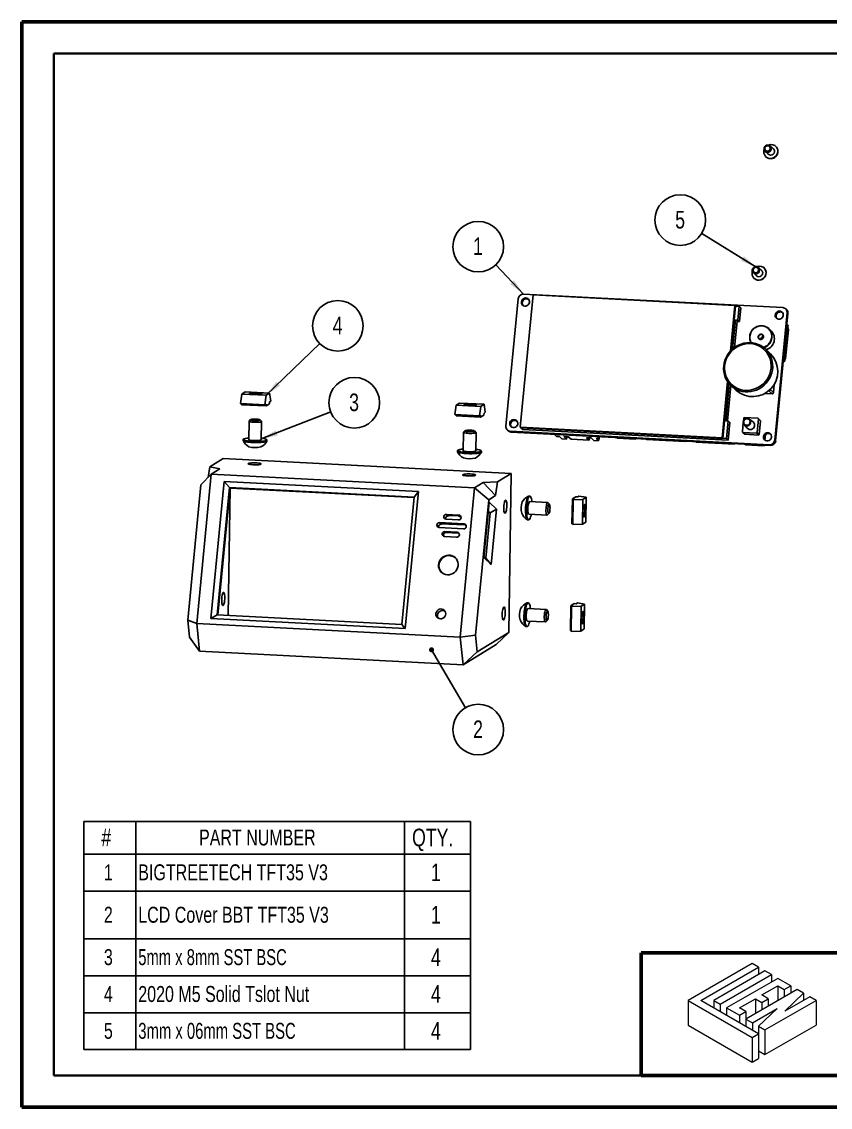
# Model space of a CAD drawing. Header units: millimetres. Extents: x 0 to 279, y 0 to 216.
# Drawn here: x 0 to 160.7, y 0 to 215.9 of the extents above; entities that cross this region are included whole.
import ezdxf

# ---------------------------------------------------------------- set-up
doc = ezdxf.new("R2010")
doc.units = ezdxf.units.MM
doc.layers.add('PAGE_BORDER', color=7, linetype='Continuous')
doc.layers.add('TITLE_BLOCK_BORDER', color=7, linetype='Continuous')
doc.styles.add('SLDTEXTSTYLE0', font='TXT', dxfattribs={"width": 0.75})
doc.styles.add('SLDTEXTSTYLE2', font='TXT', dxfattribs={"width": 0.691176})
doc.styles.add('SLDTEXTSTYLE3', font='TXT', dxfattribs={"width": 0.694444})
doc.dimstyles.new('SLDDIMSTYLE0', dxfattribs={"dimtxt": 0.18, "dimasz": 1.016, "dimexe": 0, "dimexo": 0.0625, "dimgap": 0, "dimtad": 0, "dimtih": 1, "dimtoh": 1, "dimdec": 0, "dimrnd": 1e-09, "dimzin": 0, "dimdsep": 46, "dimtxsty": 'Standard', "dimblk1": 'DOT', "dimblk2": 'DOT', "dimsah": 1, "dimcen": 0.09, "dimadec": 0, "dimazin": 0, "dimtfac": 1.016, "dimtdec": 0, "dimtofl": 0, "dimtmove": 0, "dimatfit": 3, "dimldrblk": 'DOT', "dimfxl": 1, "dimfrac": 2, "dimtolj": 1, "dimtzin": 0, "dimarcsym": 0})
doc.dimstyles.new('SLDDIMSTYLE1', dxfattribs={"dimtxt": 0.18, "dimasz": 3.302, "dimexe": 0, "dimexo": 0.0625, "dimgap": 0, "dimtad": 0, "dimtih": 1, "dimtoh": 1, "dimdec": 0, "dimrnd": 1e-09, "dimzin": 0, "dimdsep": 46, "dimtxsty": 'Standard', "dimsah": 1, "dimcen": 0.09, "dimadec": 0, "dimazin": 0, "dimtfac": 3.302, "dimtdec": 0, "dimtofl": 0, "dimtmove": 0, "dimatfit": 3, "dimfxl": 1, "dimfrac": 2, "dimtolj": 1, "dimtzin": 0, "dimarcsym": 0})

# ---------------------------------------------------------------- blocks, each defined once
blk = doc.blocks.new('Lien3D Logo')
at = {"color": 7, "linetype": 'Continuous', "lineweight": 18}
for p, q in [((10.61, 16.33), (0, 10.21)), ((11.67, 15.71), (10.61, 16.33)), ((2.13, 10.21), (11.67, 15.71)), ((12.73, 15.1), (4.26, 10.21)), ((5.32, 9.59), (13.8, 14.49)), ((11.67, 15.71), (11.67, 14.49)), ((13.8, 14.49), (12.73, 15.1)), ((13.8, 14.49), (13.8, 13.26)), ((14.86, 13.87), (6.38, 8.98)), ((12.22, 11.12), (14.86, 12.64)), ((16.99, 12.64), (14.86, 13.87)), ((14.86, 12.64), (15.93, 12.03)), ((14.86, 12.64), (14.86, 10.19)), ((15.93, 12.03), (16.99, 12.64)), ((16.99, 12.64), (16.99, 11.42)), ((18.05, 12.03), (9.57, 7.13)), ((13.28, 10.5), (12.22, 11.12)), ((15.93, 12.03), (15.93, 10.8)), ((16.04, 8.45), (19.12, 11.42)), ((20.15, 10.82), (16.04, 8.45)), ((19.12, 11.42), (18.05, 12.03)), ((19.12, 11.42), (19.12, 10.22)), ((21.21, 10.21), (20.15, 10.82)), ((0, 10.21), (0, 6.12)), ((0, 10.21), (10.61, 4.08)), ((11.67, 4.7), (2.13, 10.21)), ((4.26, 10.21), (4.26, 8.98)), ((4.26, 10.21), (5.32, 9.59)), ((5.32, 9.59), (5.32, 8.36)), ((8.51, 8.98), (11.15, 10.5)), ((11.15, 10.5), (12.22, 9.89)), ((11.15, 10.5), (11.15, 8.05)), ((12.22, 9.89), (13.28, 10.5)), ((12.22, 9.89), (12.22, 8.66)), ((12.73, 5.31), (21.21, 10.21)), ((13.28, 10.5), (13.28, 9.28)), ((21.21, 10.21), (21.21, 6.12)), ((6.38, 8.98), (8.51, 7.75)), ((6.38, 8.98), (6.38, 7.75)), ((9.57, 8.36), (8.51, 8.98)), ((8.51, 7.75), (9.57, 8.36)), ((8.51, 7.75), (8.51, 6.52)), ((9.57, 8.36), (9.57, 7.13)), ((10.64, 6.52), (14.75, 8.89)), ((14.75, 8.89), (11.67, 5.93)), ((0, 6.12), (10.61, 0)), ((9.57, 7.13), (10.64, 6.52)), ((9.57, 7.13), (9.57, 5.91)), ((10.64, 6.52), (10.64, 5.29)), ((11.67, 5.93), (12.73, 5.31)), ((11.67, 5.93), (11.67, 4.7)), ((12.73, 1.23), (21.21, 6.12)), ((10.61, 4.08), (11.67, 4.7)), ((10.61, 4.08), (10.61, 0)), ((11.67, 4.7), (11.67, 0.61)), ((12.73, 5.31), (12.73, 1.23)), ((11.67, 1.84), (12.73, 1.23)), ((10.61, 0), (11.67, 0.61))]:
    blk.add_line(p, q, dxfattribs=at)
blk = doc.blocks.new('SW_TABLEANNOTATION_16')
at = {"layer": 'TITLE_BLOCK_BORDER', "color": 0}
for p, q in [((0, 0), (0, -45.38)), ((76.83, 0), (0, 0)), ((10.31, 0), (10.31, -6.53)), ((63.73, 0), (63.73, -6.53)), ((76.83, -45.38), (76.83, 0)), ((0, -6.53), (76.83, -6.53)), ((10.31, -6.53), (10.31, -45.38)), ((63.73, -6.53), (63.73, -45.38)), ((0, -13.85), (76.83, -13.85)), ((0, -23.39), (76.83, -23.39)), ((0, -30.72), (76.83, -30.72)), ((0, -38.05), (76.83, -38.05)), ((0, -45.38), (76.83, -45.38))]:
    blk.add_line(p, q, dxfattribs=at)
at = {"layer": 'TITLE_BLOCK_BORDER', "color": 0, "attachment_point": 1}
for s, insert, char_height, style in [('#', (3.48, -1.45), 3.5, 'SLDTEXTSTYLE0'), ('PART NUMBER', (22.89, -1.62), 3.175, 'SLDTEXTSTYLE0'), ('QTY.', (65.23, -1.45), 3.5, 'SLDTEXTSTYLE0'), ('1', (3.98, -8.54), 3.17, 'SLDTEXTSTYLE0'), ('BIGTREETECH TFT35 V3', (10.81, -8.54), 3.175, 'SLDTEXTSTYLE0'), ('1', (68.99, -8.38), 3.5, 'SLDTEXTSTYLE0'), ('2', (3.98, -16.98), 3.17, 'SLDTEXTSTYLE0'), ('LCD Cover BBT TFT35 V3', (10.81, -16.98), 3.175, 'SLDTEXTSTYLE0'), ('1', (68.99, -16.81), 3.5, 'SLDTEXTSTYLE0'), ('3', (3.98, -25.41), 3.17, 'SLDTEXTSTYLE0'), ('5mm x 8mm SST BSC', (10.81, -25.41), 3.175, 'SLDTEXTSTYLE2'), ('4', (68.99, -25.25), 3.5, 'SLDTEXTSTYLE0'), ('4', (3.98, -32.74), 3.17, 'SLDTEXTSTYLE0'), ('2020 M5 Solid Tslot Nut', (10.81, -32.74), 3.175, 'SLDTEXTSTYLE0'), ('4', (68.99, -32.57), 3.5, 'SLDTEXTSTYLE0'), ('5', (3.98, -40.07), 3.17, 'SLDTEXTSTYLE0'), ('3mm x 06mm SST BSC', (10.81, -40.07), 3.175, 'SLDTEXTSTYLE3'), ('4', (68.99, -39.9), 3.5, 'SLDTEXTSTYLE0')]:
    blk.add_mtext(s, dxfattribs=dict(at, insert=insert, char_height=char_height, style=style))
blk = doc.blocks.new('SW_NOTE_121')
at = {"layer": 'TITLE_BLOCK_BORDER', "color": 0}
blk.add_circle((2.54, -4.34), 5.03, dxfattribs=at)
at = {"layer": 'TITLE_BLOCK_BORDER', "color": 0, "insert": (2.5, -2.52), "char_height": 3.5, "attachment_point": 2, "style": 'SLDTEXTSTYLE0'}
blk.add_mtext('2', dxfattribs=at)
blk = doc.blocks.new('_DOT')
at = {"color": 0, "linetype": 'ByBlock', "lineweight": -2}
blk.add_line((-0.5, 0), (-1, 0), dxfattribs=at)
at = {"color": 0, "linetype": 'ByBlock', "const_width": 0.5}
blk.add_lwpolyline([(-0.25, 0, 1), (0.25, 0, 1)], format="xyb", close=True, dxfattribs=at)
blk = doc.blocks.new('SW_NOTE_122')
at = {"layer": 'TITLE_BLOCK_BORDER', "color": 0}
blk.add_circle((4.69, 1.82), 5.03, dxfattribs=at)
at = {"layer": 'TITLE_BLOCK_BORDER', "color": 0, "insert": (4.65, 3.65), "char_height": 3.5, "attachment_point": 2, "style": 'SLDTEXTSTYLE0'}
blk.add_mtext('3', dxfattribs=at)
blk = doc.blocks.new('SW_NOTE_123')
at = {"layer": 'TITLE_BLOCK_BORDER', "color": 0}
blk.add_circle((3.61, 3.5), 5.03, dxfattribs=at)
at = {"layer": 'TITLE_BLOCK_BORDER', "color": 0, "insert": (3.57, 5.33), "char_height": 3.5, "attachment_point": 2, "style": 'SLDTEXTSTYLE0'}
blk.add_mtext('4', dxfattribs=at)
blk = doc.blocks.new('SW_NOTE_124')
at = {"layer": 'TITLE_BLOCK_BORDER', "color": 0}
blk.add_circle((-3.47, 3.64), 5.03, dxfattribs=at)
at = {"layer": 'TITLE_BLOCK_BORDER', "color": 0, "insert": (-3.51, 5.47), "char_height": 3.5, "attachment_point": 2, "style": 'SLDTEXTSTYLE0'}
blk.add_mtext('1', dxfattribs=at)
blk = doc.blocks.new('SW_NOTE_125')
at = {"layer": 'TITLE_BLOCK_BORDER', "color": 0}
blk.add_circle((-4.28, 2.65), 5.03, dxfattribs=at)
at = {"layer": 'TITLE_BLOCK_BORDER', "color": 0, "insert": (-4.31, 4.47), "char_height": 3.5, "attachment_point": 2, "style": 'SLDTEXTSTYLE0'}
blk.add_mtext('5', dxfattribs=at)

msp = doc.modelspace()

# ---------------------------------------------------------------- linework, layer by layer
at = {"color": 7, "linetype": 'Continuous', "lineweight": 50}
for p, q in [((0, 0), (0, 215.9)), ((0, 215.9), (279.4, 215.9)), ((0, 0), (279.4, 0))]:
    msp.add_line(p, q, dxfattribs=at)
at = {"color": 7, "linetype": 'Continuous', "lineweight": 25}
for p, q in [((147.74, 190.1), (148.35, 189.54)), ((149.37, 190.63), (148.76, 191.2)), ((149.45, 190.55), (149.37, 190.63)), ((149.86, 191.1), (149.83, 191.13)), ((147.89, 189.04), (147.91, 189.02)), ((147.04, 166.46), (146.43, 167.02)), ((147.52, 166.92), (147.5, 166.95)), ((145.41, 165.93), (146.01, 165.36)), ((145.55, 164.87), (145.58, 164.84)), ((98.65, 160.8), (96.2, 135.48)), ((101.62, 161.55), (99.08, 135.25)), ((151.23, 159.05), (99.72, 161.73)), ((141.72, 159.47), (101.62, 161.55)), ((140.84, 150.41), (141.72, 159.47)), ((141.01, 150.58), (141.86, 159.34)), ((141.86, 159.34), (141.72, 159.47)), ((142.59, 159.3), (141.86, 159.34)), ((142.32, 156.56), (142.59, 159.3)), ((142.59, 159.3), (142.92, 158.99)), ((142.92, 158.99), (142.66, 156.25)), ((149.66, 132.7), (152.11, 158.02)), ((149.83, 132.54), (152.28, 157.86)), ((151.99, 158.64), (151.82, 158.8)), ((152.11, 158.02), (152.28, 157.86)), ((141.28, 150.83), (141.84, 156.59)), ((142.17, 156.28), (141.67, 151.14)), ((141.84, 156.59), (142.32, 156.56)), ((141.84, 156.59), (142.17, 156.28)), ((142.66, 156.25), (142.17, 156.28)), ((142.66, 156.25), (142.32, 156.56)), ((152.07, 155.71), (152.26, 155.53)), ((148.92, 154.44), (148.44, 154.88)), ((152.18, 154.87), (151.6, 148.91)), ((151.69, 148.89), (152.27, 154.85)), ((152.36, 154.61), (151.81, 148.94)), ((152.26, 155.11), (152.28, 155.35)), ((152.27, 155.09), (152.26, 155.11)), ((152.29, 154.84), (152.29, 154.91)), ((152.34, 154.79), (152.29, 154.84)), ((146.89, 152.8), (146.89, 152.74)), ((148.8, 149.87), (147.77, 150.83)), ((151.62, 148.83), (151.42, 149.02)), ((151.42, 148.34), (151.36, 148.4)), ((151.57, 148.34), (151.38, 148.52)), ((151.57, 148.34), (151.42, 148.34)), ((151.43, 148.34), (151.42, 148.34)), ((151.43, 148.34), (151.58, 148.33)), ((151.62, 148.45), (151.64, 148.7)), ((151.64, 148.7), (151.66, 148.68)), ((151.64, 148.68), (151.66, 148.68)), ((151.7, 148.8), (151.71, 148.87)), ((151.7, 148.82), (151.77, 148.82)), ((151.71, 148.87), (151.76, 148.82)), ((139.18, 133.17), (140.26, 144.34)), ((139.32, 133.04), (140.39, 144.15)), ((139.9, 136.55), (140.61, 143.87)), ((140.94, 143.53), (140.26, 136.53)), ((140.95, 143.52), (141.97, 142.57)), ((148.44, 142.52), (149.11, 141.9)), ((149.37, 142.13), (148.71, 142.75)), ((149.54, 143.84), (149.37, 142.13)), ((43.46, 139.97), (43.73, 141.85)), ((43.73, 141.85), (44.41, 142.27)), ((43.73, 141.85), (48.59, 141.6)), ((44.41, 142.27), (49.27, 142.02)), ((48.32, 139.72), (48.59, 141.6)), ((48.59, 141.6), (49.27, 142.02)), ((49.49, 140.45), (49.25, 140.29)), ((49.27, 142.02), (49.49, 140.45)), ((149.11, 141.9), (147.62, 141.97)), ((43.46, 139.97), (48.32, 139.72)), ((43.7, 139.73), (43.7, 139.96)), ((43.7, 139.73), (48.56, 139.48)), ((48.56, 139.87), (48.32, 139.72)), ((49.24, 139.9), (48.56, 139.48)), ((48.56, 139.48), (48.56, 139.87)), ((49.25, 140.29), (49.24, 139.9)), ((86.08, 137.76), (86.35, 139.64)), ((86.35, 139.64), (87.03, 140.06)), ((86.35, 139.64), (91.21, 139.39)), ((87.03, 140.06), (91.89, 139.81)), ((90.94, 137.5), (91.21, 139.39)), ((91.21, 139.39), (91.89, 139.81)), ((92.11, 138.23), (91.87, 138.08)), ((91.89, 139.81), (92.11, 138.23)), ((45.17, 136.45), (45.11, 132.79)), ((45.48, 136.76), (45.18, 136.48)), ((47.65, 136.44), (47.36, 136.73)), ((47.61, 132.76), (47.67, 136.41)), ((86.08, 137.76), (90.94, 137.5)), ((86.32, 137.51), (86.32, 137.74)), ((86.32, 137.51), (91.18, 137.26)), ((91.18, 137.66), (90.94, 137.5)), ((91.86, 137.68), (91.18, 137.26)), ((91.18, 137.26), (91.18, 137.66)), ((91.87, 138.08), (91.86, 137.68)), ((140.39, 136.53), (139.9, 136.55)), ((140.05, 133), (140.39, 136.53)), ((140.72, 136.21), (140.38, 132.69)), ((140.39, 136.53), (140.72, 136.21)), ((143.4, 136.23), (143.22, 134.33)), ((143.4, 136.26), (143.41, 136.04)), ((143.48, 137.07), (143.42, 136.44)), ((146.31, 137.02), (143.59, 137.16)), ((145.33, 136.32), (144.58, 136.86)), ((146.13, 134.18), (146.4, 136.92)), ((146.78, 136.61), (146.37, 137)), ((146.4, 136.92), (146.81, 136.54)), ((146.81, 136.54), (146.54, 133.8)), ((87.79, 134.24), (87.73, 130.58)), ((88.1, 134.55), (87.8, 134.26)), ((90.27, 134.23), (89.98, 134.52)), ((90.23, 130.54), (90.29, 134.2)), ((96.49, 134.7), (96.66, 134.54)), ((97.08, 134.45), (148.59, 131.77)), ((97.25, 134.29), (97.08, 134.45)), ((97.25, 134.29), (148.77, 131.61)), ((99.08, 135.25), (139.18, 133.17)), ((99.08, 135.25), (99.22, 135.12)), ((99.22, 135.12), (139.32, 133.04)), ((99.22, 135.12), (140.05, 133)), ((99.56, 134.81), (99.22, 135.12)), ((140.38, 132.69), (99.56, 134.81)), ((143.25, 134.25), (143.66, 133.87)), ((143.31, 134.23), (146.03, 134.09)), ((143.71, 133.85), (143.31, 134.23)), ((143.56, 135.77), (144.15, 135.06)), ((146.03, 134.09), (146.44, 133.7)), ((146.54, 133.8), (146.13, 134.18)), ((43.99, 132.81), (43.98, 132.61)), ((48.73, 132.53), (48.74, 132.74)), ((105.79, 133.84), (106.25, 133.41)), ((106.25, 133.41), (106.86, 133.38)), ((107.33, 132.94), (106.86, 133.38)), ((108.28, 132.89), (107.33, 132.94)), ((108.62, 133.35), (107.74, 133.39)), ((107.74, 133.39), (108.28, 132.89)), ((108.17, 133.37), (108.32, 133.23)), ((108.32, 133.23), (108.28, 132.89)), ((109.16, 132.85), (108.62, 133.35)), ((112.8, 132.66), (109.16, 132.85)), ((113.14, 133.11), (112.26, 133.16)), ((112.26, 133.16), (112.8, 132.66)), ((112.69, 133.14), (112.83, 133)), ((112.83, 133), (112.8, 132.66)), ((113.68, 132.61), (113.14, 133.11)), ((114.62, 132.56), (113.68, 132.61)), ((114.76, 132.97), (114.15, 133)), ((114.15, 133), (114.62, 132.56)), ((114.76, 132.97), (114.3, 133.4)), ((114.57, 132.98), (114.66, 132.9)), ((114.66, 132.9), (114.62, 132.56)), ((114.8, 133.38), (114.76, 132.97)), ((118.2, 133.2), (118.3, 133.1)), ((122.05, 132.9), (118.33, 133.09)), ((121.94, 133.01), (122.05, 132.9)), ((122.06, 133), (122.05, 132.9)), ((124.24, 132.79), (124.12, 132.89)), ((127.95, 132.59), (124.24, 132.79)), ((127.99, 132.69), (128.1, 132.6)), ((128.01, 132.67), (128.01, 132.64)), ((131.84, 132.39), (128.12, 132.58)), ((131.73, 132.5), (131.84, 132.39)), ((131.85, 132.49), (131.84, 132.39)), ((134.03, 132.28), (133.91, 132.38)), ((137.75, 132.08), (134.03, 132.28)), ((137.79, 132.18), (137.89, 132.09)), ((137.8, 132.17), (137.8, 132.13)), ((141.63, 131.88), (137.92, 132.07)), ((139.32, 133.04), (139.18, 133.17)), ((140.05, 133), (140.38, 132.69)), ((141.52, 131.99), (141.63, 131.88)), ((141.64, 131.98), (141.63, 131.88)), ((146.44, 133.7), (143.71, 133.85)), ((143.82, 131.77), (143.71, 131.88)), ((147.54, 131.57), (143.82, 131.77)), ((147.8, 133.73), (147.7, 132.72)), ((148.59, 131.77), (148.77, 131.61)), ((149.83, 132.54), (149.66, 132.7)), ((86.61, 130.6), (86.6, 130.39)), ((91.35, 130.32), (91.36, 130.52)), ((147.6, 131.67), (147.59, 131.62)), ((40.05, 129), (37.38, 127.35)), ((40.05, 129), (97.25, 126.03)), ((37.66, 125.89), (34.79, 96.22)), ((35.6, 123.8), (37.66, 125.89)), ((37.03, 125.25), (37.38, 127.35)), ((37.38, 127.35), (39.39, 126.96)), ((39.39, 126.96), (37.66, 125.89)), ((37.66, 125.89), (90, 123.17)), ((94.58, 124.37), (97.25, 126.03)), ((97.25, 126.03), (96.77, 94.41)), ((33, 96.86), (35.6, 123.8)), ((37.58, 97.2), (40.21, 124.48)), ((41.3, 123.25), (38.86, 97.93)), ((38.97, 97.92), (41.41, 123.15)), ((40.21, 124.48), (78.85, 122.48)), ((41.3, 123.25), (40.21, 124.48)), ((41.42, 123.15), (41.04, 97.82)), ((77.99, 121.35), (41.3, 123.25)), ((41.41, 123.15), (41.3, 123.25)), ((77.98, 121.25), (41.41, 123.15)), ((87.13, 93.5), (90, 123.17)), ((90, 123.17), (91.73, 124.24)), ((90, 123.17), (92.8, 120.83)), ((91.73, 124.24), (94.58, 124.37)), ((94.12, 121.65), (91.73, 124.24)), ((94.58, 124.37), (94.12, 121.65)), ((75.55, 96.02), (77.99, 121.35)), ((78.85, 122.48), (76.21, 95.2)), ((78.85, 122.48), (77.99, 121.35)), ((94.12, 121.65), (92.8, 120.83)), ((101, 121.57), (100.8, 121.58)), ((109.43, 121), (109.35, 116.06)), ((110.11, 121.42), (109.43, 121)), ((109.43, 121), (109.82, 120.98)), ((109.82, 120.98), (109.57, 120.83)), ((110.5, 121.4), (110.11, 121.42)), ((110.74, 121.56), (110.5, 121.4)), ((112.2, 121.32), (110.74, 121.56)), ((111.52, 120.89), (112.2, 121.32)), ((112.2, 121.32), (112.12, 116.37)), ((92.8, 120.83), (90.2, 93.88)), ((91.86, 109.33), (92.92, 120.34)), ((92.92, 120.34), (94.38, 118.98)), ((94.38, 118.98), (93.09, 118.25)), ((94.38, 118.98), (93.31, 107.97)), ((104.54, 120.26), (100.94, 120.45)), ((104.86, 119.92), (104.6, 120.23)), ((109.57, 120.83), (109.49, 115.89)), ((109.57, 120.83), (111.52, 120.89)), ((111.52, 120.89), (111.44, 115.95)), ((84.22, 117.19), (84.11, 117.29)), ((84.12, 117.1), (84.22, 117.19)), ((84.33, 116.94), (86.76, 116.81)), ((86.86, 117.79), (84.43, 117.92)), ((84.43, 117.92), (84.75, 117.62)), ((84.75, 117.62), (84.91, 117.61)), ((84.8, 117.71), (86.92, 117.6)), ((84.8, 117.71), (84.91, 117.61)), ((84.91, 117.61), (85.14, 117.69)), ((86.81, 117.6), (87.02, 117.5)), ((86.86, 117.79), (87.18, 117.49)), ((87.02, 117.5), (86.92, 117.6)), ((87.02, 117.5), (87.18, 117.49)), ((92.22, 109.2), (93.09, 118.25)), ((92.72, 118.27), (93.09, 118.25)), ((93.09, 118.25), (92.75, 118.57)), ((100.55, 116.84), (100.75, 116.83)), ((100.81, 117.95), (104.41, 117.77)), ((104.48, 117.8), (104.77, 118.08)), ((82.95, 115.29), (87.81, 115.04)), ((87.91, 116.02), (83.05, 116.27)), ((83.05, 116.27), (83.37, 115.97)), ((83.31, 116.07), (88.07, 115.82)), ((83.31, 116.07), (83.42, 115.97)), ((83.37, 115.97), (83.42, 115.97)), ((83.42, 115.97), (83.45, 116.06)), ((86.53, 114.37), (84.1, 114.49)), ((84.1, 114.49), (84.31, 114.29)), ((87.91, 116.02), (88.23, 115.72)), ((88.18, 115.72), (88.07, 115.82)), ((88.18, 115.72), (88.23, 115.72)), ((88.23, 115.72), (88.32, 115.7)), ((109.35, 116.06), (109.5, 116.05)), ((109.49, 115.89), (111.44, 115.95)), ((111.44, 115.95), (112.12, 116.37)), ((83.88, 113.69), (83.78, 113.82)), ((83.78, 113.79), (83.88, 113.69)), ((84, 113.52), (86.43, 113.39)), ((84.31, 114.29), (86.74, 114.17)), ((86.53, 114.37), (86.74, 114.17)), ((93.31, 107.97), (91.86, 109.33)), ((91.87, 109.53), (92.22, 109.2)), ((93.31, 107.97), (92.22, 109.2)), ((100.41, 100.33), (100.47, 100.34)), ((100.67, 100.33), (100.47, 100.34)), ((109.1, 99.76), (109.03, 94.82)), ((109.78, 100.18), (109.1, 99.76)), ((109.1, 99.76), (109.49, 99.74)), ((109.24, 99.59), (109.17, 94.64)), ((109.49, 99.74), (109.24, 99.59)), ((109.24, 99.59), (111.19, 99.65)), ((110.17, 100.16), (109.78, 100.18)), ((110.42, 100.31), (110.17, 100.16)), ((111.87, 100.07), (110.42, 100.31)), ((111.19, 99.65), (111.12, 94.71)), ((111.19, 99.65), (111.87, 100.07)), ((111.87, 100.07), (111.8, 95.13)), ((38.86, 97.93), (37.58, 97.2)), ((76.21, 95.2), (37.58, 97.2)), ((38.86, 97.93), (75.55, 96.02)), ((104.21, 99.02), (100.62, 99.21)), ((104.54, 98.68), (104.28, 98.98)), ((33, 96.86), (34.79, 96.22)), ((33.34, 93.53), (33, 96.86)), ((34.79, 96.22), (87.13, 93.5)), ((34.79, 96.22), (35.36, 90.7)), ((76.21, 95.2), (75.55, 96.02)), ((100.23, 95.6), (100.43, 95.59)), ((100.49, 96.71), (104.08, 96.52)), ((104.15, 96.56), (104.44, 96.83)), ((111.12, 94.71), (111.8, 95.13)), ((33.34, 93.53), (35.36, 90.7)), ((87.13, 93.5), (90.2, 93.88)), ((87.7, 87.98), (87.13, 93.5)), ((90.2, 93.88), (90.54, 90.56)), ((90.54, 90.56), (96.77, 94.41)), ((96.77, 94.41), (94.3, 92.07)), ((109.03, 94.82), (109.17, 94.81)), ((109.17, 94.64), (111.12, 94.71)), ((35.36, 90.7), (87.7, 87.98)), ((94.3, 92.07), (87.7, 87.98)), ((87.7, 87.98), (90.54, 90.56))]:
    msp.add_line(p, q, dxfattribs=at)
at = {"color": 8, "linetype": 'Continuous', "lineweight": 25}
for p, q in [((151.99, 154.88), (152.18, 154.87)), ((152, 154.97), (152.17, 154.96)), ((152.01, 155.11), (152.17, 154.96)), ((152.03, 155.24), (152.25, 155.03)), ((151.65, 148.77), (151.42, 148.98)), ((151.6, 148.91), (151.54, 148.91)), ((151.64, 148.68), (151.66, 148.68)), ((151.7, 148.83), (151.76, 148.82)), ((148.42, 142.52), (148.44, 142.52)), ((148.71, 142.75), (148.71, 142.79)), ((118.33, 133.09), (118.22, 133.2)), ((127.84, 132.7), (127.95, 132.59)), ((128.01, 132.64), (127.95, 132.69)), ((128.12, 132.58), (128.01, 132.69)), ((137.63, 132.19), (137.75, 132.08)), ((137.8, 132.13), (137.74, 132.19)), ((137.92, 132.07), (137.8, 132.18)), ((147.42, 131.68), (147.54, 131.57)), ((147.59, 131.62), (147.53, 131.68))]:
    msp.add_line(p, q, dxfattribs=at)
at = {"color": 7, "linetype": 'Continuous', "lineweight": 25, "flags": 128}
for points in [[(149.98, 190.96), (150.13, 190.7), (150.23, 190.41), (150.25, 190.1), (150.2, 189.78), (150.09, 189.49), (149.91, 189.22), (149.68, 189), (149.42, 188.83), (149.12, 188.73), (148.81, 188.69), (148.5, 188.72), (148.21, 188.82), (147.95, 188.99), (147.74, 189.21), (147.58, 189.47), (147.49, 189.76), (147.47, 190.07), (147.51, 190.38), (147.54, 190.46)], [(148.69, 190.08), (148.48, 189.97), (148.26, 189.92), (148.03, 189.94), (147.83, 190.03), (147.66, 190.19), (147.56, 190.39), (147.52, 190.61), (147.55, 190.84), (147.66, 191.05), (147.82, 191.22), (148.02, 191.34), (148.25, 191.38), (148.47, 191.36), (148.68, 191.27), (148.84, 191.11), (148.95, 190.91), (148.99, 190.69), (148.95, 190.46), (148.85, 190.25), (148.69, 190.08)], [(148.54, 190.26), (148.68, 190.41), (148.75, 190.61), (148.75, 190.81), (148.68, 190.99), (148.55, 191.14), (148.37, 191.22), (148.17, 191.24), (147.97, 191.17), (147.81, 191.05), (147.7, 190.87), (147.66, 190.67), (147.7, 190.47), (147.8, 190.3), (147.96, 190.19), (148.16, 190.14), (148.36, 190.16), (148.54, 190.26)], [(147.76, 166.59), (147.87, 166.31), (147.91, 166), (147.89, 165.69), (147.79, 165.39), (147.63, 165.11), (147.41, 164.88), (147.15, 164.69), (146.86, 164.57), (146.55, 164.51), (146.24, 164.53), (145.95, 164.61), (145.68, 164.76), (145.45, 164.97), (145.28, 165.22), (145.17, 165.51), (145.13, 165.82), (145.16, 166.13), (145.2, 166.28)], [(146.25, 165.83), (146.03, 165.75), (145.8, 165.74), (145.58, 165.81), (145.4, 165.93), (145.26, 166.11), (145.19, 166.33), (145.19, 166.56), (145.27, 166.78), (145.4, 166.97), (145.59, 167.11), (145.8, 167.19), (146.03, 167.2), (146.25, 167.14), (146.44, 167.02), (146.57, 166.84), (146.64, 166.62), (146.64, 166.39), (146.57, 166.17), (146.43, 165.98), (146.25, 165.83)], [(146.13, 166.03), (146.29, 166.16), (146.39, 166.34), (146.43, 166.54), (146.39, 166.74), (146.28, 166.9), (146.12, 167.02), (145.92, 167.06), (145.72, 167.03), (145.54, 166.93), (145.41, 166.78), (145.34, 166.58), (145.34, 166.38), (145.41, 166.2), (145.55, 166.06), (145.73, 165.97), (145.93, 165.97), (146.13, 166.03)], [(147.18, 166.27), (147.04, 166.45), (147.04, 166.46)], [(147.52, 166.92), (147.62, 166.82), (147.79, 166.57)], [(99.31, 160.19), (99.37, 160.43), (99.49, 160.64), (99.67, 160.81), (99.89, 160.91), (100.13, 160.96), (100.36, 160.93), (100.58, 160.83), (100.75, 160.67), (100.87, 160.46), (100.91, 160.23), (100.89, 159.99), (100.8, 159.76), (100.64, 159.57), (100.44, 159.43), (100.21, 159.35), (99.97, 159.35), (99.74, 159.41), (99.55, 159.54), (99.4, 159.73), (99.32, 159.95), (99.31, 160.19)], [(149.73, 157.57), (149.79, 157.81), (149.92, 158.02), (150.1, 158.19), (150.31, 158.3), (150.55, 158.34), (150.79, 158.31), (151, 158.21), (151.18, 158.05), (151.29, 157.84), (151.34, 157.61), (151.32, 157.37), (151.22, 157.14), (151.07, 156.95), (150.87, 156.81), (150.64, 156.73), (150.4, 156.73), (150.17, 156.79), (149.97, 156.92), (149.83, 157.11), (149.75, 157.33), (149.73, 157.57)], [(139.5, 147.43), (139.59, 148), (139.75, 148.57), (139.97, 149.11), (140.25, 149.63), (140.59, 150.12), (140.99, 150.56), (141.43, 150.95), (141.91, 151.3), (142.43, 151.58), (142.97, 151.8), (143.53, 151.96), (144.11, 152.05), (144.69, 152.07), (145.26, 152.02), (145.82, 151.91), (146.36, 151.73), (146.88, 151.48), (147.35, 151.18), (147.79, 150.81), (148.18, 150.4), (148.51, 149.94), (148.78, 149.45), (149, 148.92), (149.15, 148.36), (149.23, 147.79), (149.24, 147.21), (149.18, 146.63), (149.06, 146.06), (148.87, 145.51), (148.62, 144.97), (148.3, 144.47), (147.94, 144.01), (147.52, 143.59), (147.05, 143.22), (146.55, 142.9), (146.02, 142.65), (145.47, 142.46), (144.9, 142.34), (144.32, 142.28), (143.74, 142.29), (143.17, 142.37), (142.62, 142.52), (142.1, 142.74), (141.6, 143.01), (141.14, 143.35), (140.73, 143.74), (140.37, 144.17), (140.06, 144.65), (139.82, 145.17), (139.64, 145.71), (139.52, 146.27), (139.48, 146.85), (139.5, 147.43)], [(139.69, 147.47), (139.78, 148.02), (139.93, 148.57), (140.15, 149.1), (140.43, 149.6), (140.76, 150.06), (141.15, 150.49), (141.58, 150.86), (142.05, 151.19), (142.56, 151.45), (143.09, 151.66), (143.64, 151.79), (144.19, 151.87), (144.75, 151.87), (145.31, 151.81), (145.85, 151.68), (146.36, 151.49), (146.85, 151.23), (147.3, 150.91), (147.7, 150.54), (148.06, 150.13), (148.36, 149.67), (148.6, 149.17), (148.78, 148.65), (148.9, 148.1), (148.94, 147.55), (148.92, 146.99), (148.83, 146.43), (148.68, 145.88), (148.46, 145.35), (148.18, 144.85), (147.85, 144.39), (147.46, 143.96), (147.03, 143.59), (146.56, 143.27), (146.05, 143), (145.52, 142.8), (144.97, 142.66), (144.42, 142.58), (143.86, 142.58), (143.3, 142.64), (142.76, 142.77), (142.25, 142.97), (141.76, 143.22), (141.31, 143.54), (140.91, 143.91), (140.55, 144.32), (140.25, 144.78), (140.01, 145.28), (139.83, 145.8), (139.72, 146.35), (139.67, 146.9), (139.69, 147.47)], [(151.57, 148.34), (151.58, 148.33), (151.58, 148.34), (151.59, 148.34), (151.6, 148.36), (151.6, 148.38), (151.61, 148.4), (151.61, 148.43), (151.62, 148.45)], [(151.66, 148.68), (151.66, 148.68), (151.67, 148.68), (151.68, 148.69), (151.68, 148.7), (151.69, 148.72), (151.69, 148.75), (151.7, 148.77), (151.7, 148.8)], [(151.76, 148.82), (151.77, 148.82), (151.78, 148.82), (151.78, 148.83), (151.79, 148.84), (151.8, 148.86), (151.8, 148.89), (151.81, 148.91), (151.81, 148.94)], [(45.29, 142), (45.25, 141.95), (45.29, 141.91), (45.4, 141.86), (45.57, 141.82), (45.8, 141.79), (46.06, 141.76), (46.36, 141.75), (46.66, 141.74), (46.95, 141.75), (47.22, 141.77), (47.44, 141.8), (47.61, 141.83), (47.72, 141.87), (47.75, 141.92), (47.71, 141.97), (47.61, 142.01), (47.43, 142.05), (47.21, 142.08), (46.94, 142.11), (46.65, 142.12), (46.35, 142.13), (46.05, 142.12), (45.79, 142.1), (45.56, 142.08), (45.39, 142.04), (45.29, 142)], [(87.91, 139.79), (87.87, 139.74), (87.91, 139.69), (88.02, 139.65), (88.19, 139.61), (88.42, 139.58), (88.68, 139.55), (88.98, 139.53), (89.28, 139.53), (89.57, 139.54), (89.84, 139.56), (90.06, 139.58), (90.23, 139.62), (90.34, 139.66), (90.37, 139.71), (90.33, 139.75), (90.23, 139.8), (90.05, 139.84), (89.83, 139.87), (89.56, 139.9), (89.27, 139.91), (88.96, 139.92), (88.67, 139.91), (88.41, 139.89), (88.18, 139.86), (88.01, 139.83), (87.91, 139.79)], [(47.65, 136.44), (47.67, 136.42), (47.64, 136.37), (47.54, 136.33), (47.38, 136.29), (47.16, 136.26), (46.9, 136.25), (46.61, 136.24), (46.3, 136.24), (46.01, 136.26), (45.74, 136.28), (45.51, 136.31), (45.33, 136.35), (45.21, 136.4), (45.17, 136.44), (45.18, 136.48)], [(47.11, 136.82), (46.91, 136.84), (46.67, 136.86), (46.42, 136.87), (46.16, 136.87), (45.93, 136.86), (45.73, 136.84), (45.58, 136.81), (45.49, 136.77), (45.47, 136.73), (45.53, 136.69), (45.65, 136.65), (45.83, 136.62), (46.05, 136.6), (46.3, 136.58), (46.55, 136.58), (46.8, 136.59), (47.02, 136.6), (47.2, 136.63), (47.32, 136.66), (47.37, 136.7), (47.35, 136.74), (47.26, 136.78), (47.11, 136.82)], [(96.97, 136.01), (97.03, 136.25), (97.16, 136.46), (97.34, 136.63), (97.55, 136.74), (97.79, 136.78), (98.03, 136.75), (98.24, 136.65), (98.42, 136.49), (98.53, 136.28), (98.58, 136.05), (98.56, 135.81), (98.46, 135.58), (98.31, 135.39), (98.11, 135.25), (97.88, 135.18), (97.64, 135.17), (97.41, 135.24), (97.21, 135.37), (97.07, 135.55), (96.99, 135.77), (96.97, 136.01)], [(143.56, 135.77), (143.49, 135.86), (143.41, 136.04)], [(90.27, 134.23), (90.29, 134.19), (90.24, 134.15), (90.13, 134.11), (89.95, 134.07), (89.72, 134.05), (89.45, 134.03), (89.16, 134.02), (88.86, 134.03), (88.57, 134.05), (88.3, 134.07), (88.08, 134.11), (87.92, 134.15), (87.82, 134.19), (87.79, 134.24), (87.8, 134.26)], [(89.6, 134.62), (89.37, 134.64), (89.12, 134.66), (88.86, 134.66), (88.61, 134.65), (88.4, 134.63), (88.24, 134.6), (88.13, 134.57), (88.09, 134.53), (88.12, 134.49), (88.22, 134.45), (88.39, 134.42), (88.6, 134.39), (88.84, 134.37), (89.1, 134.37), (89.35, 134.37), (89.58, 134.38), (89.77, 134.41), (89.91, 134.44), (89.98, 134.48), (89.98, 134.52), (89.92, 134.56), (89.79, 134.59), (89.6, 134.62)], [(147.4, 133.39), (147.46, 133.63), (147.58, 133.84), (147.76, 134.01), (147.98, 134.12), (148.22, 134.16), (148.45, 134.13), (148.67, 134.03), (148.84, 133.87), (148.96, 133.66), (149, 133.43), (148.98, 133.19), (148.89, 132.96), (148.73, 132.77), (148.53, 132.63), (148.3, 132.56), (148.06, 132.55), (147.83, 132.62), (147.64, 132.75), (147.49, 132.93), (147.41, 133.15), (147.4, 133.39)], [(48.73, 132.53), (48.73, 132.52), (48.68, 132.46), (48.55, 132.4), (48.37, 132.35), (48.13, 132.3), (47.83, 132.26), (47.5, 132.23), (47.13, 132.21), (46.74, 132.21), (46.34, 132.21), (45.94, 132.22), (45.55, 132.24), (45.18, 132.27), (44.85, 132.31), (44.56, 132.36), (44.33, 132.41), (44.15, 132.47), (44.03, 132.53), (43.99, 132.59), (43.98, 132.61)], [(47.62, 133.06), (47.71, 133.05), (48.02, 133.01), (48.28, 132.96), (48.49, 132.9), (48.64, 132.84), (48.72, 132.78), (48.73, 132.72), (48.68, 132.66), (48.56, 132.6), (48.37, 132.55), (48.13, 132.5), (47.84, 132.47), (47.5, 132.44), (47.13, 132.42), (46.74, 132.41), (46.34, 132.41), (45.94, 132.42), (45.55, 132.44), (45.18, 132.48), (44.85, 132.52), (44.56, 132.56), (44.33, 132.62), (44.15, 132.67), (44.04, 132.74), (43.99, 132.8), (44.01, 132.86), (44.1, 132.92), (44.25, 132.97), (44.47, 133.02), (44.73, 133.06), (44.73, 133.06)], [(44.73, 133.06), (45.05, 133.1), (45.12, 133.1)], [(45.11, 132.79), (45.13, 132.76), (45.21, 132.72), (45.35, 132.68), (45.56, 132.64), (45.81, 132.61), (46.1, 132.59), (46.4, 132.58), (46.7, 132.58), (46.98, 132.6), (47.22, 132.62), (47.41, 132.65), (47.54, 132.69), (47.61, 132.74), (47.61, 132.76)], [(91.35, 130.32), (91.35, 130.31), (91.3, 130.25), (91.19, 130.19), (91.01, 130.14), (90.78, 130.09), (90.49, 130.05), (90.16, 130.02), (89.79, 130), (89.4, 129.99), (89, 129.99), (88.6, 130), (88.21, 130.02), (87.84, 130.05), (87.51, 130.09), (87.21, 130.14), (86.97, 130.19), (86.78, 130.25), (86.66, 130.31), (86.61, 130.37), (86.6, 130.39)], [(90.24, 130.85), (90.29, 130.84), (90.61, 130.8), (90.88, 130.75), (91.09, 130.7), (91.24, 130.64), (91.33, 130.58), (91.35, 130.51), (91.31, 130.45), (91.19, 130.4), (91.02, 130.34), (90.78, 130.3), (90.49, 130.26), (90.16, 130.23), (89.8, 130.21), (89.41, 130.2), (89.01, 130.2), (88.61, 130.21), (88.21, 130.23), (87.85, 130.26), (87.51, 130.3), (87.22, 130.34), (86.97, 130.4), (86.79, 130.45), (86.67, 130.51), (86.61, 130.58), (86.62, 130.64), (86.7, 130.7), (86.85, 130.75), (87.06, 130.8), (87.06, 130.8)], [(87.73, 130.58), (87.74, 130.56), (87.8, 130.51), (87.94, 130.47), (88.13, 130.43), (88.38, 130.4), (88.66, 130.38), (88.95, 130.37), (89.25, 130.37), (89.54, 130.38), (89.79, 130.4), (89.99, 130.43), (90.14, 130.47), (90.22, 130.51), (90.23, 130.54)], [(47.55, 127.91), (47.59, 127.95), (47.55, 128), (47.45, 128.04), (47.29, 128.08), (47.07, 128.12), (46.81, 128.15), (46.52, 128.16), (46.22, 128.17), (45.92, 128.17), (45.64, 128.15), (45.4, 128.13), (45.21, 128.1), (45.07, 128.06), (45, 128.01), (45, 127.97), (45.06, 127.92), (45.2, 127.88), (45.39, 127.84), (45.63, 127.81), (45.91, 127.79), (46.21, 127.77), (46.51, 127.77), (46.8, 127.78), (47.06, 127.8), (47.28, 127.83), (47.45, 127.86), (47.55, 127.91)], [(90.17, 125.69), (90.21, 125.74), (90.17, 125.78), (90.07, 125.83), (89.91, 125.87), (89.69, 125.9), (89.43, 125.93), (89.14, 125.95), (88.84, 125.96), (88.54, 125.95), (88.26, 125.94), (88.02, 125.92), (87.82, 125.88), (87.69, 125.84), (87.62, 125.8), (87.62, 125.75), (87.68, 125.71), (87.82, 125.66), (88.01, 125.63), (88.25, 125.59), (88.53, 125.57), (88.83, 125.56), (89.13, 125.56), (89.42, 125.57), (89.68, 125.59), (89.9, 125.61), (90.07, 125.65), (90.17, 125.69)], [(100.55, 116.84), (100.48, 116.86), (100.4, 116.96), (100.32, 117.11), (100.25, 117.33), (100.2, 117.6), (100.15, 117.91), (100.13, 118.27), (100.12, 118.65), (100.12, 119.05), (100.14, 119.45), (100.18, 119.84), (100.23, 120.22), (100.29, 120.57), (100.37, 120.88), (100.45, 121.14), (100.54, 121.35), (100.63, 121.49), (100.73, 121.57), (100.8, 121.58)], [(101.27, 117.93), (101.22, 117.69), (101.14, 117.4), (101.05, 117.16), (100.96, 116.99), (100.87, 116.88), (100.77, 116.83), (100.68, 116.85), (100.6, 116.94), (100.52, 117.1), (100.45, 117.32), (100.4, 117.59), (100.35, 117.9), (100.33, 118.26), (100.32, 118.64), (100.32, 119.04), (100.34, 119.44), (100.38, 119.83), (100.43, 120.21), (100.49, 120.56), (100.57, 120.87), (100.65, 121.13), (100.74, 121.34), (100.83, 121.48), (100.93, 121.56), (101.02, 121.57), (101.02, 121.57)], [(96.41, 119.64), (96.41, 119.93), (96.39, 120.2), (96.35, 120.42), (96.3, 120.59), (96.25, 120.7), (96.18, 120.75), (96.11, 120.72), (96.04, 120.63), (95.97, 120.47), (95.91, 120.25), (95.86, 120), (95.83, 119.71), (95.81, 119.41), (95.8, 119.11), (95.81, 118.83), (95.84, 118.59), (95.88, 118.39), (95.94, 118.24), (96, 118.17), (96.07, 118.16), (96.14, 118.22), (96.21, 118.35), (96.27, 118.53), (96.33, 118.77), (96.37, 119.04), (96.4, 119.34), (96.41, 119.64)], [(100.94, 120.45), (100.88, 120.43), (100.81, 120.34), (100.75, 120.18), (100.69, 119.97), (100.64, 119.71), (100.6, 119.42), (100.58, 119.12), (100.58, 118.83), (100.6, 118.55), (100.63, 118.32), (100.67, 118.13), (100.73, 118.01), (100.8, 117.96), (100.81, 117.95)], [(104.48, 117.8), (104.43, 117.77), (104.36, 117.79), (104.3, 117.88), (104.25, 118.03), (104.21, 118.24), (104.18, 118.5), (104.18, 118.79), (104.19, 119.09), (104.21, 119.38), (104.26, 119.66), (104.31, 119.9), (104.37, 120.08), (104.44, 120.21), (104.51, 120.26), (104.58, 120.24), (104.6, 120.23)], [(104.98, 118.95), (104.99, 119.2), (104.98, 119.45), (104.95, 119.66), (104.91, 119.82), (104.86, 119.92), (104.81, 119.95), (104.75, 119.91), (104.69, 119.81), (104.63, 119.64), (104.59, 119.43), (104.56, 119.18), (104.54, 118.93), (104.54, 118.67), (104.56, 118.44), (104.59, 118.26), (104.63, 118.13), (104.69, 118.06), (104.75, 118.06), (104.81, 118.13), (104.87, 118.27), (104.92, 118.46), (104.95, 118.69), (104.98, 118.95)], [(111.84, 119.87), (111.77, 119.79), (111.7, 119.64), (111.64, 119.44), (111.59, 119.19), (111.55, 118.9), (111.53, 118.6), (111.53, 118.3), (111.54, 118.03), (111.57, 117.78), (111.61, 117.59), (111.67, 117.46), (111.73, 117.39), (111.8, 117.4), (111.87, 117.48), (111.94, 117.62), (112, 117.83), (112.05, 118.08), (112.09, 118.37), (112.11, 118.67), (112.11, 118.96), (112.1, 119.24), (112.07, 119.49), (112.03, 119.68), (111.97, 119.81), (111.91, 119.88), (111.84, 119.87)], [(87.18, 117.49), (87.27, 117.48), (87.27, 117.48)], [(83.91, 113.53), (83.89, 113.6), (83.88, 113.69)], [(86.74, 114.17), (86.84, 114.15), (86.91, 114.13)], [(84.59, 105.9), (84.97, 105.91), (85.33, 106), (85.68, 106.15), (85.99, 106.37), (86.26, 106.64), (86.47, 106.95), (86.63, 107.29), (86.72, 107.66), (86.73, 108.03), (86.68, 108.4), (86.56, 108.74), (86.38, 109.06), (86.13, 109.33), (85.84, 109.55), (85.51, 109.7), (85.16, 109.79), (84.79, 109.81), (84.42, 109.76), (84.06, 109.64), (83.73, 109.45), (83.44, 109.21), (83.19, 108.92), (83.01, 108.59), (82.89, 108.23), (82.83, 107.86), (82.85, 107.49), (82.94, 107.13), (83.09, 106.8), (83.31, 106.51), (83.57, 106.26), (83.89, 106.07), (84.23, 105.95), (84.59, 105.9)], [(40.02, 99.82), (40.09, 99.9), (40.16, 100.04), (40.22, 100.24), (40.27, 100.49), (40.31, 100.77), (40.34, 101.06), (40.35, 101.37), (40.34, 101.65), (40.32, 101.91), (40.28, 102.12), (40.23, 102.28), (40.16, 102.37), (40.1, 102.4), (40.03, 102.36), (39.96, 102.24), (39.89, 102.07), (39.83, 101.85), (39.79, 101.58), (39.75, 101.29), (39.74, 100.99), (39.74, 100.69), (39.75, 100.42), (39.78, 100.18), (39.83, 100), (39.89, 99.87), (39.95, 99.81), (40.02, 99.82)], [(96.09, 98.4), (96.08, 98.69), (96.06, 98.95), (96.03, 99.18), (95.98, 99.35), (95.92, 99.46), (95.85, 99.5), (95.78, 99.48), (95.71, 99.38), (95.65, 99.22), (95.59, 99.01), (95.54, 98.75), (95.5, 98.47), (95.48, 98.17), (95.48, 97.87), (95.49, 97.59), (95.52, 97.34), (95.56, 97.14), (95.61, 97), (95.68, 96.92), (95.74, 96.91), (95.82, 96.97), (95.88, 97.1), (95.95, 97.29), (96, 97.53), (96.05, 97.8), (96.07, 98.09), (96.09, 98.4)], [(100.23, 95.6), (100.15, 95.62), (100.07, 95.72), (99.99, 95.88), (99.92, 96.1), (99.87, 96.37), (99.83, 96.69), (99.8, 97.05), (99.79, 97.43), (99.8, 97.83), (99.82, 98.23), (99.86, 98.62), (99.91, 99), (99.97, 99.35), (100.05, 99.65), (100.13, 99.91), (100.22, 100.11), (100.32, 100.25), (100.41, 100.33)], [(100.95, 96.69), (100.89, 96.42), (100.81, 96.14), (100.72, 95.91), (100.63, 95.74), (100.54, 95.63), (100.44, 95.59), (100.35, 95.61), (100.27, 95.71), (100.19, 95.87), (100.12, 96.09), (100.07, 96.36), (100.03, 96.68), (100, 97.04), (99.99, 97.42), (100, 97.82), (100.02, 98.22), (100.06, 98.61), (100.11, 98.99), (100.17, 99.34), (100.25, 99.64), (100.33, 99.9), (100.42, 100.1), (100.52, 100.24), (100.61, 100.32), (100.61, 100.32)], [(100.61, 100.32), (100.7, 100.33), (100.79, 100.26), (100.87, 100.14), (100.95, 99.95), (101.01, 99.7), (101.05, 99.4), (101.08, 99.18)], [(83.19, 97.15), (83.45, 97.17), (83.71, 97.26), (83.93, 97.42), (84.1, 97.63), (84.21, 97.88), (84.26, 98.14), (84.23, 98.4), (84.13, 98.65), (83.97, 98.85), (83.76, 99), (83.51, 99.09), (83.24, 99.1), (82.98, 99.04), (82.74, 98.91), (82.54, 98.73), (82.4, 98.5), (82.32, 98.24), (82.31, 97.97), (82.38, 97.72), (82.51, 97.49), (82.7, 97.31), (82.93, 97.2), (83.19, 97.15)], [(100.62, 99.21), (100.58, 99.2), (100.51, 99.13), (100.44, 99), (100.38, 98.8), (100.33, 98.56), (100.29, 98.28), (100.26, 97.98), (100.26, 97.68), (100.27, 97.4), (100.29, 97.15), (100.33, 96.94), (100.39, 96.8), (100.45, 96.72), (100.49, 96.71)], [(104.15, 96.56), (104.15, 96.55), (104.08, 96.52), (104.01, 96.57), (103.95, 96.68), (103.91, 96.85), (103.87, 97.08), (103.85, 97.35), (103.85, 97.64), (103.87, 97.95), (103.9, 98.24), (103.95, 98.5), (104.01, 98.72), (104.07, 98.89), (104.14, 98.99), (104.21, 99.02), (104.28, 98.98)], [(104.66, 97.85), (104.66, 98.1), (104.64, 98.33), (104.61, 98.51), (104.56, 98.64), (104.51, 98.7), (104.45, 98.69), (104.39, 98.61), (104.33, 98.47), (104.28, 98.28), (104.24, 98.04), (104.22, 97.79), (104.21, 97.53), (104.22, 97.29), (104.25, 97.09), (104.29, 96.93), (104.34, 96.84), (104.4, 96.81), (104.46, 96.85), (104.52, 96.96), (104.57, 97.13), (104.62, 97.35), (104.65, 97.6), (104.66, 97.85)], [(111.51, 98.63), (111.44, 98.55), (111.37, 98.4), (111.31, 98.19), (111.26, 97.94), (111.23, 97.66), (111.2, 97.36), (111.2, 97.06), (111.21, 96.78), (111.24, 96.54), (111.29, 96.35), (111.34, 96.21), (111.41, 96.15), (111.47, 96.16), (111.55, 96.23), (111.61, 96.38), (111.67, 96.59), (111.72, 96.84), (111.76, 97.12), (111.78, 97.42), (111.79, 97.72), (111.77, 98), (111.75, 98.24), (111.7, 98.44), (111.65, 98.57), (111.58, 98.63), (111.51, 98.63)]]:
    msp.add_lwpolyline(points, dxfattribs=at)
at = {"color": 7, "linetype": 'Continuous', "lineweight": 25}
for centre, radius, start, end in [((148.85, 190.09), 1.43, 228.8681, 45.0167), ((148.84, 190.1), 0.752, 228.9747, 36.1022), ((148.91, 190.13), 1.35, 38.0217, 112.7134), ((146.51, 165.93), 1.43, 229.2325, 26.7118), ((146.5, 165.93), 0.754, 229.3381, 26.6062), ((146.58, 165.97), 1.34, 27.9353, 112.9781), ((99.67, 160.7), 1.03, 87.7082, 174.3357), ((100.31, 159.96), 0.831, 57.6764, 175.351), ((100.26, 159.95), 0.779, 174.0869, 217.7248), ((150.73, 157.34), 0.831, 57.6764, 175.351), ((151.18, 158.12), 0.928, 353.7342, 87.1918), ((151.34, 157.96), 0.939, 353.9743, 46.6583), ((150.68, 157.33), 0.779, 174.0869, 217.7248), ((151.98, 155.41), 0.309, 349.1049, 22.6024), ((146.84, 153.11), 2.17, 174.2239, 209.0582), ((146.95, 153.15), 2.28, 49.2048, 175.5156), ((146.91, 153.24), 0.452, 11.7899, 46.8222), ((147.31, 152.83), 2.27, 286.6552, 44.8766), ((152.17, 155.04), 0.0773, 267.7082, 354.3357), ((152.03, 154.9), 0.154, 349.1049, 22.6024), ((152.18, 154.67), 0.205, 65.2067, 90.8503), ((151.99, 154.97), 0.309, 349.1049, 22.6024), ((152.05, 154.67), 0.309, 349.1049, 22.6024), ((146.88, 153.23), 0.488, 229.0704, 355.6326), ((147.39, 152.75), 0.503, 92.8377, 174.2863), ((145.25, 146.34), 5, 228.982, 44.9028), ((151.61, 148.7), 0.205, 65.2067, 90.8503), ((148.45, 142.78), 0.258, 267.7082, 354.3357), ((46.43, 137.23), 4.66, 78.0766, 100.1712), ((149.12, 142.16), 0.258, 267.7082, 354.3357), ((89.05, 135.02), 4.66, 78.0766, 100.1712), ((97.97, 135.78), 0.831, 57.6764, 175.351), ((144.15, 136.24), 0.76, 55.5851, 175.5081), ((143.58, 137.06), 0.103, 87.7082, 174.3357), ((144.79, 135.64), 0.864, 222.224, 51.6608), ((146.31, 136.93), 0.0928, 353.7342, 87.1918), ((146.71, 136.55), 0.0939, 353.9743, 46.6583), ((97.13, 135.38), 0.928, 173.7342, 267.1918), ((97.3, 135.22), 0.928, 227.0744, 267.2781), ((97.92, 135.77), 0.779, 174.0869, 217.7248), ((143.31, 134.32), 0.0928, 173.7342, 267.1918), ((143.72, 133.94), 0.0928, 227.0744, 267.2781), ((146.03, 134.19), 0.103, 267.7082, 354.3357), ((148.4, 133.17), 0.831, 57.6764, 175.351), ((46.38, 133.72), 2.64, 205.496, 242.2043), ((46.38, 133.72), 2.64, 296.0434, 332.7517), ((118.33, 133.14), 0.0464, 227.0744, 267.2781), ((127.96, 132.64), 0.0515, 267.7082, 354.3357), ((128.13, 132.63), 0.0464, 227.0744, 267.2781), ((137.75, 132.13), 0.0515, 267.7082, 354.3357), ((137.92, 132.12), 0.0464, 227.0744, 267.2781), ((146.44, 133.81), 0.103, 267.7082, 354.3357), ((148.34, 133.15), 0.779, 174.0869, 217.7248), ((148.63, 132.8), 1.03, 267.7082, 354.3357), ((148.81, 132.64), 1.03, 267.7082, 354.3357), ((46.41, 135.88), 4.68, 254.295, 283.9528), ((89, 131.5), 2.64, 205.496, 242.2043), ((88.21, 124.44), 6.47, 94.2225, 100.2919), ((89, 131.5), 2.64, 296.0434, 332.7517), ((147.54, 131.63), 0.0515, 267.7082, 354.3357), ((89.03, 133.67), 4.68, 254.2985, 283.9493), ((101.8, 119.15), 2.64, 113.8357, 151.8945), ((99.86, 120.55), 1.54, 355.4209, 41.3807), ((102.81, 119.1), 3.58, 158.7463, 195.3068), ((109.53, 118.75), 2.36, 331.4871, 22.5661), ((84.38, 117.43), 0.491, 84.9331, 264.0334), ((84.59, 117.21), 0.479, 169.9986, 208.0044), ((84.73, 117.1), 0.515, 87.7134, 170.3053), ((86.81, 117.3), 0.491, 264.9331, 84.0334), ((101.8, 119.15), 2.64, 202.1586, 240.2175), ((83, 115.78), 0.491, 84.9331, 264.0334), ((83.34, 115.46), 0.509, 87.1244, 197.5033), ((84.05, 114.01), 0.491, 84.9331, 264.0334), ((87.86, 115.53), 0.491, 264.9331, 84.0334), ((84.29, 113.78), 0.515, 87.6916, 178.3749), ((86.48, 113.88), 0.491, 264.9331, 84.0334), ((84.92, 107.72), 2, 50.7119, 223.1729), ((101.48, 97.91), 2.64, 113.8357, 151.8945), ((83.64, 97.79), 1.01, 62.2724, 211.6124), ((102.49, 97.86), 3.58, 158.777, 195.2762), ((109.2, 97.51), 2.36, 331.4871, 22.5661), ((101.48, 97.91), 2.64, 202.1586, 240.2175)]:
    msp.add_arc(centre, radius, start, end, dxfattribs=at)
at = {"color": 8, "linetype": 'Continuous', "lineweight": 25}
for centre, radius, start, end in [((146.9, 153.21), 0.488, 48.7663, 225.1294), ((146.83, 153.27), 2.27, 286.1458, 44.9017), ((151.44, 148.92), 0.168, 339.8705, 356.6725), ((151.58, 148.78), 0.0705, 354.0324, 46.6001), ((148.47, 142.55), 0.0412, 194.4861, 218.2602), ((148.67, 142.7), 0.0685, 54.8324, 75.9966), ((144.11, 136.27), 0.754, 222.3156, 51.6685)]:
    msp.add_arc(centre, radius, start, end, dxfattribs=at)
for points, knots in [([(145.02, 152.04), (144.99, 152.07), (144.89, 152.22), (144.79, 152.52), (144.7, 152.93), (144.71, 153.2), (144.72, 153.34)], [0, 0, 0, 0, 0.080897, 0.401582, 0.700838, 1, 1, 1, 1]), ([(148.31, 154.92), (148.39, 154.85), (148.59, 154.68), (148.82, 154.33), (148.98, 153.94), (149.06, 153.53), (149.05, 153.25), (149.04, 153.11)], [0, 0, 0, 0, 0.172288, 0.389734, 0.602663, 0.801362, 1, 1, 1, 1]), ([(149.04, 153.11), (149.02, 152.98), (148.98, 152.7), (148.82, 152.31), (148.58, 151.93), (148.27, 151.6), (147.9, 151.34), (147.59, 151.18), (147.41, 151.14), (147.38, 151.14)], [0, 0, 0, 0, 0.151673, 0.303299, 0.465833, 0.631815, 0.797798, 0.960332, 1, 1, 1, 1])]:
    msp.add_open_spline(points, degree=3, knots=knots, dxfattribs=at)
at = {"color": 7, "linetype": 'Continuous', "lineweight": 25}
for points, knots in [([(144.72, 153.34), (144.74, 153.47), (144.78, 153.75), (144.94, 154.15), (145.17, 154.52), (145.49, 154.86), (145.86, 155.12), (146.27, 155.3), (146.68, 155.4), (147.09, 155.42), (147.5, 155.36), (147.88, 155.21), (148.16, 155.07), (148.28, 154.95), (148.31, 154.92)], [0, 0, 0, 0, 0.085986, 0.171945, 0.264088, 0.358186, 0.452284, 0.544426, 0.630426, 0.716371, 0.80237, 0.888315, 0.980458, 1, 1, 1, 1]), ([(146.36, 153.25), (146.37, 153.32), (146.39, 153.42), (146.47, 153.54), (146.54, 153.62), (146.63, 153.68), (146.76, 153.74), (146.93, 153.76), (147.1, 153.72), (147.21, 153.65), (147.29, 153.58), (147.35, 153.49), (147.4, 153.37), (147.4, 153.27), (147.4, 153.2)], [0, 0, 0, 0, 0.119721, 0.184781, 0.25, 0.31506, 0.380279, 0.5, 0.619721, 0.684781, 0.75, 0.81506, 0.880279, 1, 1, 1, 1]), ([(147.22, 153.57), (147.25, 153.54), (147.31, 153.48), (147.35, 153.4), (147.35, 153.35), (147.35, 153.34)], [0, 0, 0, 0, 0.476903, 0.904493, 1, 1, 1, 1]), ([(147.35, 153.34), (147.36, 153.31), (147.37, 153.27), (147.37, 153.23), (147.36, 153.22)], [0, 0, 0, 0, 0.658792, 1, 1, 1, 1]), ([(152.25, 155.03), (152.25, 155.03), (152.26, 155.01), (152.27, 154.98), (152.27, 154.94), (152.27, 154.9), (152.27, 154.87), (152.27, 154.85)], [0, 0, 0, 0, 0.249018, 0.499645, 0.628514, 0.760387, 1, 1, 1, 1]), ([(147.4, 153.2), (147.39, 153.13), (147.37, 153.03), (147.29, 152.91), (147.22, 152.83), (147.13, 152.77), (147, 152.71), (146.83, 152.69), (146.66, 152.73), (146.55, 152.8), (146.47, 152.87), (146.41, 152.96), (146.36, 153.08), (146.36, 153.19), (146.36, 153.25)], [0, 0, 0, 0, 0.119721, 0.184781, 0.25, 0.31506, 0.380279, 0.5, 0.619721, 0.684781, 0.75, 0.81506, 0.880279, 1, 1, 1, 1]), ([(151.69, 148.89), (151.69, 148.87), (151.69, 148.83), (151.68, 148.8), (151.67, 148.78), (151.66, 148.77), (151.65, 148.77), (151.65, 148.77)], [0, 0, 0, 0, 0.249018, 0.499645, 0.628514, 0.760387, 1, 1, 1, 1]), ([(143.41, 136.04), (143.41, 136.04), (143.42, 135.99), (143.47, 135.9), (143.52, 135.81), (143.56, 135.77)], [0, 0, 0, 0, 0.000893, 0.480369, 1, 1, 1, 1]), ([(143.47, 136.31), (143.49, 136.39), (143.51, 136.52), (143.61, 136.66), (143.7, 136.76), (143.81, 136.84), (143.96, 136.91), (144.17, 136.94), (144.37, 136.89), (144.51, 136.8), (144.61, 136.71), (144.68, 136.61), (144.74, 136.45), (144.74, 136.33), (144.75, 136.25)], [0, 0, 0, 0, 0.119721, 0.184926, 0.25, 0.315204, 0.380279, 0.5, 0.619721, 0.684926, 0.75, 0.815204, 0.880279, 1, 1, 1, 1]), ([(144.75, 136.25), (144.73, 136.17), (144.7, 136.04), (144.61, 135.9), (144.52, 135.8), (144.41, 135.72), (144.25, 135.65), (144.04, 135.62), (143.84, 135.67), (143.7, 135.76), (143.61, 135.85), (143.54, 135.95), (143.47, 136.11), (143.47, 136.23), (143.47, 136.31)], [0, 0, 0, 0, 0.119721, 0.184926, 0.25, 0.315204, 0.380279, 0.5, 0.619721, 0.684926, 0.75, 0.815204, 0.880279, 1, 1, 1, 1])]:
    msp.add_open_spline(points, degree=3, knots=knots, dxfattribs=at)
at = {"layer": 'PAGE_BORDER', "lineweight": 35}
for p, q in [((6.35, 209.55), (273.05, 209.55)), ((6.35, 6.35), (6.35, 209.55)), ((6.35, 6.35), (273.05, 6.35))]:
    msp.add_line(p, q, dxfattribs=at)
at = {"layer": 'TITLE_BLOCK_BORDER', "lineweight": 50}
for p, q in [((123.09, 30.71), (123.09, 6.35)), ((166.18, 30.71), (123.09, 30.71)), ((166.18, 6.35), (123.09, 6.35))]:
    msp.add_line(p, q, dxfattribs=at)

# ---------------------------------------------------------------- block references
at = {"layer": 'TITLE_BLOCK_BORDER'}
for name, p in [('SW_NOTE_125', (135.15, 173.8)), ('SW_NOTE_124', (94.19, 167.52)), ('SW_NOTE_123', (59.21, 151.91)), ('SW_NOTE_122', (61.4, 138.3)), ('SW_NOTE_121', (88.18, 79.45)), ('SW_TABLEANNOTATION_16', (12.35, 56.86))]:
    msp.add_blockref(name, p, dxfattribs=at)
at = {"layer": 'TITLE_BLOCK_BORDER', "xscale": 1.2, "yscale": 1.2, "zscale": 1.2}
msp.add_blockref('Lien3D Logo', (132.43, 9), dxfattribs=at)

# ---------------------------------------------------------------- leaders
at = {"layer": 'TITLE_BLOCK_BORDER'}
for points, dimstyle in [([(146.06, 167.04), (135.15, 173.8)], 'SLDDIMSTYLE1'), ([(99.72, 161.73), (94.19, 167.52)], 'SLDDIMSTYLE1'), ([(48.59, 141.6), (59.21, 151.91)], 'SLDDIMSTYLE1'), ([(47.61, 132.93), (61.4, 138.3)], 'SLDDIMSTYLE1'), ([(81.44, 90.98), (88.18, 79.45)], 'SLDDIMSTYLE0')]:
    msp.add_leader(points, dimstyle=dimstyle, dxfattribs=at)

doc.saveas('drawing.dxf')
